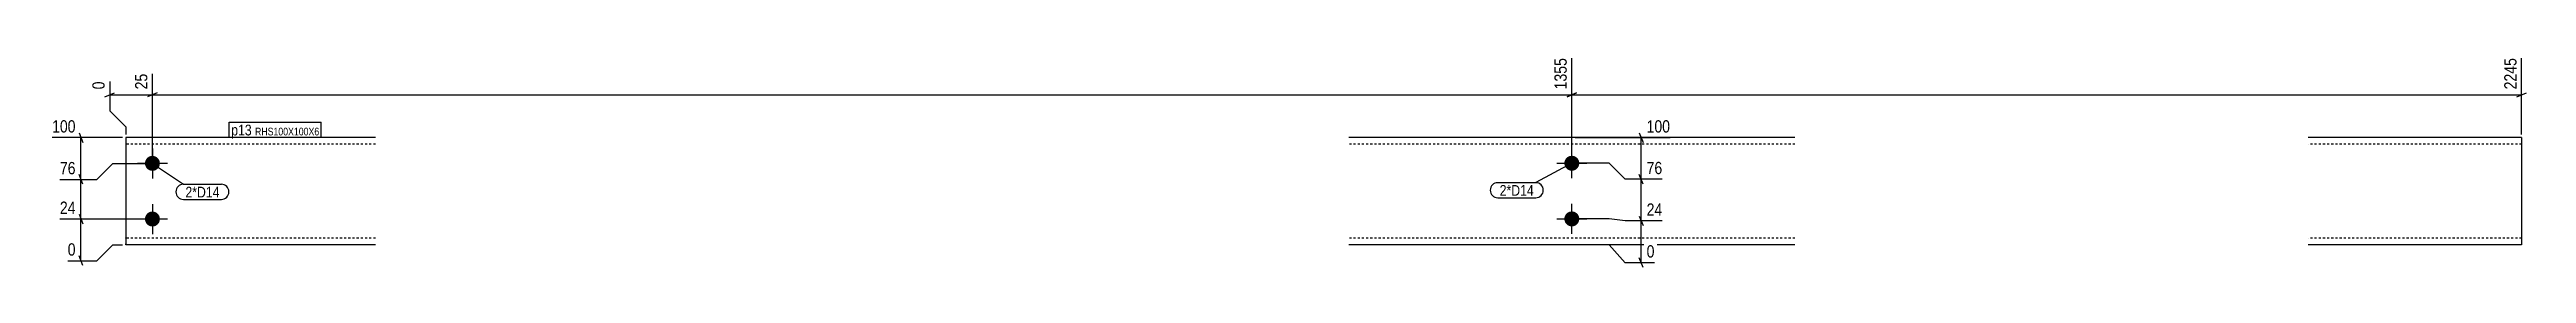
# Model space of a CAD drawing. Header units: millimetres. Extents: x 9 to 10546, y 9 to 207.
# Drawn here: x 8225 to 10546, y 9 to 207 of the extents above.
import ezdxf

# ---------------------------------------------------------------- set-up
doc = ezdxf.new("R2010")
doc.units = ezdxf.units.MM
doc.linetypes.add('DXK_LINE_DOT2', pattern=[3.9198, 1.9599, -1.9599])
for name, color, linetype in [('MÅLSÆTNING', 7, 'Continuous'), ('STÅL', 7, 'Continuous'), ('TEKST', 7, 'Continuous')]:
    doc.layers.add(name, color=color, linetype=linetype)
doc.styles.add('Arial Narrow', font='ARIALN.TTF', dxfattribs={"height": 0.2})

msp = doc.modelspace()

# ---------------------------------------------------------------- hatches: boundary and pattern name
at = {"layer": 'STÅL', "linetype": 'Continuous'}
for points in [[(8321.6, 99.3, -1), (8321.6, 113.3, -1)], [(9651.6, 113.4, -1), (9651.6, 99.4, -1)], [(8321.6, 47.3, -1), (8321.6, 61.3, -1)], [(9651.6, 61.4, -1), (9651.6, 47.4, -1)]]:
    msp.add_hatch(color=3, dxfattribs=at).paths.add_polyline_path(points)

# ---------------------------------------------------------------- linework, layer by layer
at = {"layer": 'MÅLSÆTNING', "color": 7, "linetype": 'Continuous'}
for p, q in [((8321.6, 109.3), (8321.6, 190)), ((8321.6, 109.3), (8321.6, 190)), ((9651.6, 109.4), (9651.6, 204.7)), ((9651.6, 109.4), (9651.6, 204.7)), ((10541.6, 133.3), (10541.6, 204.7)), ((8277.1, 168.5), (8286.1, 172.1)), ((8281.6, 182.7), (8281.6, 155.3)), ((8281.6, 170.3), (8321.6, 170.3)), ((8326.1, 172.1), (8317.1, 168.5)), ((8326.1, 172.1), (8317.1, 168.5)), ((8321.6, 170.3), (9651.6, 170.3)), ((9656.1, 172.1), (9647.1, 168.5)), ((9647.1, 168.5), (9656.1, 172.1)), ((9651.6, 170.3), (10541.6, 170.3)), ((10537.1, 168.5), (10546.1, 172.1)), ((8281.6, 155.3), (8296.6, 140.3)), ((8296.6, 140.3), (8296.6, 133.3)), ((8293.6, 130.3), (8227.6, 130.3)), ((8252.8, 134.8), (8256.4, 125.8)), ((9654.6, 130.3), (9743.7, 130.3)), ((9714.8, 134.8), (9718.4, 125.8)), ((8256.4, 86.8), (8252.8, 95.8)), ((8269.6, 91.3), (8284.6, 106.3)), ((8269.6, 91.3), (8284.6, 106.3)), ((8284.6, 106.3), (8318.6, 106.3)), ((8284.6, 106.3), (8318.6, 106.3)), ((9686.6, 106.4), (9654.6, 106.4)), ((9686.6, 106.4), (9654.6, 106.4)), ((9701.6, 91.4), (9686.6, 106.4)), ((9701.6, 91.4), (9686.6, 106.4)), ((9718.4, 86.9), (9714.8, 95.9)), ((8234.9, 91.3), (8269.6, 91.3)), ((8254.6, 54.3), (8254.6, 91.3)), ((9736.3, 91.4), (9701.6, 91.4)), ((9716.6, 52.6), (9716.6, 91.4)), ((8318.6, 54.3), (8234.9, 54.3)), ((8318.6, 54.3), (8234.9, 54.3)), ((8252.8, 58.8), (8256.4, 49.8)), ((8252.8, 58.8), (8256.4, 49.8)), ((8254.6, 15.3), (8254.6, 54.3)), ((9686.6, 54.4), (9654.6, 54.4)), ((9686.6, 54.4), (9654.6, 54.4)), ((9701.6, 52.6), (9686.6, 54.4)), ((9701.6, 52.6), (9686.6, 54.4)), ((9736.3, 52.6), (9701.6, 52.6)), ((9736.3, 52.6), (9701.6, 52.6)), ((9714.8, 57.1), (9718.4, 48.1)), ((9714.8, 57.1), (9718.4, 48.1)), ((9716.6, 13.5), (9716.6, 52.6)), ((8269.6, 15.3), (8284.6, 30.3)), ((8284.6, 30.3), (8293.6, 30.3)), ((9686.6, 30.3), (9654.6, 30.3)), ((9701.6, 13.5), (9686.6, 30.3)), ((8242.2, 15.3), (8269.6, 15.3)), ((8256.4, 10.8), (8252.8, 19.8)), ((9729, 13.5), (9701.6, 13.5)), ((9718.4, 9), (9714.8, 18))]:
    msp.add_line(p, q, dxfattribs=at)
at = {"layer": 'STÅL', "color": 2, "linetype": 'Continuous'}
for p, q in [((8530.6, 130.3), (8296.6, 130.3)), ((8296.6, 130.3), (8296.6, 31.2)), ((9860.6, 130.3), (9442.6, 130.3)), ((10541.6, 130.3), (10341.6, 130.3)), ((10541.6, 130.3), (10541.6, 30.3)), ((8296.6, 30.3), (8296.6, 31.2)), ((8530.6, 30.3), (8296.6, 30.3)), ((9860.6, 30.3), (9442.6, 30.3)), ((10541.6, 30.3), (10341.6, 30.3))]:
    msp.add_line(p, q, dxfattribs=at)
at = {"layer": 'STÅL', "color": 7, "linetype": 'DXK_LINE_DOT2'}
for p, q in [((8530.6, 124.3), (8296.6, 124.3)), ((9860.6, 124.3), (9442.6, 124.3)), ((10541.6, 124.3), (10341.6, 124.3)), ((8296.6, 36.3), (8296.6, 36.8)), ((8530.6, 36.3), (8296.6, 36.3)), ((9860.6, 36.3), (9442.6, 36.3)), ((10541.6, 36.3), (10341.6, 36.3)), ((10541.6, 36.3), (10541.6, 36.8))]:
    msp.add_line(p, q, dxfattribs=at)
at = {"layer": 'STÅL', "color": 3, "linetype": 'Continuous'}
for p, q in [((8321.6, 120.3), (8321.6, 92.3)), ((9651.6, 92.4), (9651.6, 120.4)), ((8335.6, 106.3), (8307.6, 106.3)), ((9637.6, 106.4), (9665.6, 106.4)), ((8335.6, 54.3), (8307.6, 54.3)), ((8321.6, 68.3), (8321.6, 40.3)), ((9637.6, 54.4), (9665.6, 54.4)), ((9651.6, 40.4), (9651.6, 68.4))]:
    msp.add_line(p, q, dxfattribs=at)

# ---------------------------------------------------------------- wipeouts: each hides what was drawn before it
at = {"color": 0}
for points in [[(8384.4, 74.4), (8384.4, 84.9), (8352.5, 84.9), (8352.5, 74.4)], [(9616, 76), (9616, 86.5), (9584, 86.5), (9584, 76)]]:
    msp.add_wipeout(points, dxfattribs=at).dxf.layer = 'TEKST'

# ---------------------------------------------------------------- next in the draw order: wipeouts: each hides what was drawn before it
at = {"color": 0, "linetype": 'Continuous'}
for points in [[(8319.2, 192.4), (8302.4, 192.4), (8302.4, 173), (8319.2, 173)], [(9649.2, 207.1), (9632.4, 207.1), (9632.4, 173), (9649.2, 173)], [(10539.2, 207.1), (10522.4, 207.1), (10522.4, 173), (10539.2, 173)], [(8279.2, 185.1), (8262.4, 185.1), (8262.4, 173), (8279.2, 173)], [(8251.9, 93.7), (8251.9, 110.5), (8232.5, 110.5), (8232.5, 93.7)], [(9738.7, 93.8), (9738.7, 110.6), (9719.3, 110.6), (9719.3, 93.8)], [(8251.9, 56.7), (8251.9, 73.5), (8232.5, 73.5), (8232.5, 56.7)], [(9738.7, 55), (9738.7, 71.8), (9719.3, 71.8), (9719.3, 55)], [(8251.9, 17.7), (8251.9, 34.5), (8239.8, 34.5), (8239.8, 17.7)], [(9731.4, 15.9), (9731.4, 32.7), (9719.3, 32.7), (9719.3, 15.9)]]:
    msp.add_wipeout(points, dxfattribs=at).dxf.layer = 'MÅLSÆTNING'
at = {"color": 0}
for points in [[(8414.6, 132.4), (8414.6, 142.9), (8395.4, 142.9), (8395.4, 132.4)], [(8384.4, 74.4), (8384.4, 84.9), (8352.5, 84.9), (8352.5, 74.4)], [(9616, 76), (9616, 86.5), (9584, 86.5), (9584, 76)]]:
    msp.add_wipeout(points, dxfattribs=at).dxf.layer = 'TEKST'

# ---------------------------------------------------------------- next in the draw order: linework, layer by layer
at = {"layer": 'MÅLSÆTNING', "color": 7, "linetype": 'Continuous'}
for p, q in [((8254.6, 91.3), (8254.6, 130.3)), ((9716.6, 91.4), (9716.6, 130.3)), ((8256.4, 86.8), (8252.8, 95.8)), ((9718.4, 86.9), (9714.8, 95.9)), ((8234.9, 91.3), (8269.6, 91.3)), ((9736.3, 91.4), (9701.6, 91.4))]:
    msp.add_line(p, q, dxfattribs=at)
at = {"layer": 'TEKST', "color": 7, "linetype": 'Continuous'}
for p, q in [((8321.6, 106.3), (8350.7, 86.7)), ((9651.6, 106.4), (9617.8, 88.3)), ((8350.7, 86.7), (8386.2, 86.7)), ((8350.7, 72.6), (8386.2, 72.6)), ((9582.2, 88.3), (9617.8, 88.3)), ((9582.2, 74.2), (9617.8, 74.2))]:
    msp.add_line(p, q, dxfattribs=at)
for centre, start, end in [((8350.7, 79.7), 90, 270), ((8386.2, 79.7), 270, 90), ((9582.2, 81.2), 90, 270), ((9617.8, 81.2), 270, 90)]:
    msp.add_arc(centre, 7.05, start, end, dxfattribs=at)

# ---------------------------------------------------------------- next in the draw order: texts
at = {"layer": 'MÅLSÆTNING', "color": 3, "linetype": 'Continuous', "style": 'Arial Narrow'}
for s, height, p in [('25', 11.45, (8316.8, 175.4)), ('1355', 11.45, (9646.8, 175.4)), ('2245', 11.45, (10536.8, 175.4)), ('0', 11.5, (8276.8, 175.4))]:
    msp.add_text(s, height=height, rotation=90.0002, dxfattribs=at).set_placement(p)
for s, height, p in [('76', 11.45, (8234.9, 96.1)), ('76', 11.45, (9721.7, 96.2)), ('24', 11.45, (8234.9, 59.1)), ('24', 11.45, (9721.7, 57.4)), ('0', 11.5, (8242.2, 20.1)), ('0', 11.5, (9721.7, 18.3))]:
    msp.add_text(s, height=height, dxfattribs=at).set_placement(p)
at = {"layer": 'TEKST', "color": 3, "style": 'Arial Narrow'}
for p in [(8352.5, 74.4), (9584, 76)]:
    msp.add_text('2*D14', height=10.02, dxfattribs=at).set_placement(p)

# ---------------------------------------------------------------- next in the draw order: wipeouts: each hides what was drawn before it
at = {"color": 0}
msp.add_wipeout([(8414.6, 132.4), (8414.6, 142.9), (8395.4, 142.9), (8395.4, 132.4)], dxfattribs=at).dxf.layer = 'TEKST'

# ---------------------------------------------------------------- next in the draw order: linework, layer by layer
at = {"layer": 'TEKST', "color": 7, "linetype": 'Continuous'}
msp.add_line((8393.6, 130.6), (8393.6, 144.7), dxfattribs=at)

# ---------------------------------------------------------------- next in the draw order: wipeouts: each hides what was drawn before it
at = {"color": 0, "linetype": 'Continuous'}
for points in [[(8251.9, 132.7), (8251.9, 149.5), (8225.2, 149.5), (8225.2, 132.7)], [(9746.1, 132.7), (9746.1, 149.5), (9719.3, 149.5), (9719.3, 132.7)]]:
    msp.add_wipeout(points, dxfattribs=at).dxf.layer = 'MÅLSÆTNING'
at = {"color": 0}
msp.add_wipeout([(8478, 132.4), (8478, 139.9), (8417.7, 139.9), (8417.7, 132.4)], dxfattribs=at).dxf.layer = 'TEKST'

# ---------------------------------------------------------------- next in the draw order: texts
at = {"layer": 'MÅLSÆTNING', "color": 3, "linetype": 'Continuous', "style": 'Arial Narrow'}
for p in [(8227.6, 135.1), (9721.7, 135.1)]:
    msp.add_text('100', height=11.45, dxfattribs=at).set_placement(p)

# ---------------------------------------------------------------- next in the draw order: wipeouts: each hides what was drawn before it
at = {"color": 0}
msp.add_wipeout([(8478, 132.4), (8478, 139.9), (8417.7, 139.9), (8417.7, 132.4)], dxfattribs=at).dxf.layer = 'TEKST'

# ---------------------------------------------------------------- next in the draw order: linework, layer by layer
at = {"layer": 'TEKST', "color": 7, "linetype": 'Continuous'}
for p, q in [((8393.6, 144.7), (8479.8, 144.7)), ((8479.8, 130.6), (8479.8, 144.7)), ((8393.6, 130.6), (8479.8, 130.6))]:
    msp.add_line(p, q, dxfattribs=at)

# ---------------------------------------------------------------- next in the draw order: texts
at = {"layer": 'TEKST', "color": 3, "style": 'Arial Narrow'}
for s, height, p in [('p13', 10.02, (8395.4, 132.4)), ('RHS100X100X6', 7.158, (8417.7, 132.4))]:
    msp.add_text(s, height=height, dxfattribs=at).set_placement(p)

doc.saveas('drawing.dxf')
